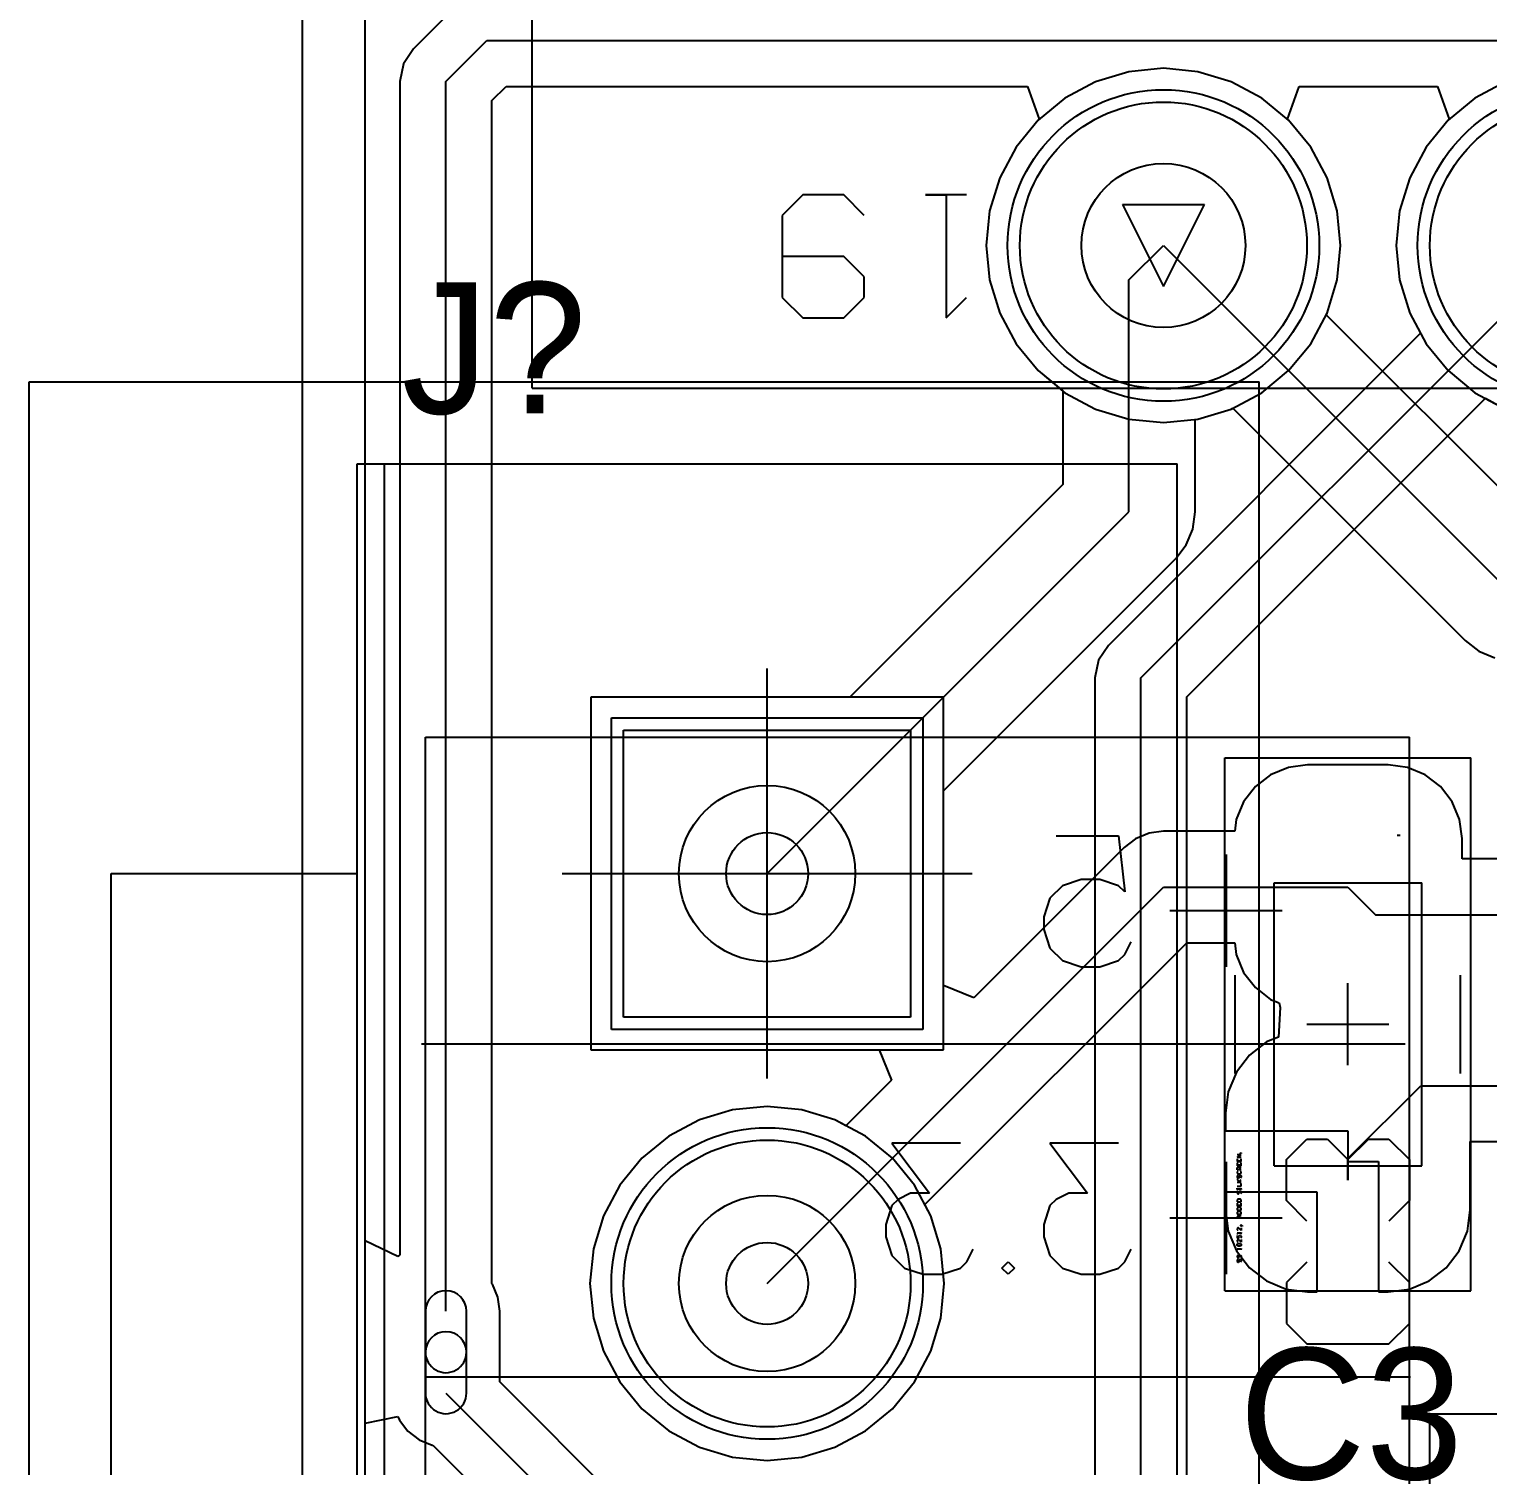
# Model space of a CAD drawing. Header units: millimetres. Extents: x -1.9 to 9.1, y -3.1 to 5.4.
# Drawn here: x -0.0667 to 0.2891, y 0.4823 to 0.8328 of the extents above; entities that cross this region are included whole.
import ezdxf

# ---------------------------------------------------------------- set-up
doc = ezdxf.new("R2010")
doc.units = ezdxf.units.MM
doc.header["$MEASUREMENT"] = 0
for name, color, linetype in [('BottomLayer', 5, 'Continuous'), ('BottomOverlay', 54, 'Continuous'), ('BottomSolder', 6, 'Continuous'), ('DrillDrawing', 1, 'Continuous'), ('KeepOutLayer', 6, 'Continuous'), ('Mechanical1', 6, 'Continuous'), ('Mechanical2', 216, 'Continuous'), ('Mechanical3', 76, 'Continuous'), ('Mechanical4', 56, 'Continuous'), ('Mechanical6', 56, 'Continuous'), ('Mechanical7', 56, 'Continuous'), ('MultiLayer', 9, 'Continuous'), ('PadHoleLayer', 156, 'Continuous'), ('TopLayer', 1, 'Continuous'), ('TopOverlay', 2, 'Continuous'), ('TopPaste', 8, 'Continuous'), ('TopSolder', 216, 'Continuous')]:
    doc.layers.add(name, color=color, linetype=linetype)

# ---------------------------------------------------------------- blocks, each defined once
blk = doc.blocks.new('0603_CAP_3')
at = {"layer": 'Mechanical3'}
for p, q in [((-0.05783, 0.027), (-0.058, 0.02683)), ((-0.058, 0.02683), (-0.058, 0.02667)), ((-0.058, 0.02667), (-0.05783, 0.0265)), ((-0.05783, 0.026), (-0.058, 0.02617)), ((-0.0575, 0.027), (-0.05783, 0.027)), ((-0.05783, 0.0265), (-0.0575, 0.0265)), ((-0.0575, 0.026), (-0.05783, 0.026)), ((-0.05733, 0.02683), (-0.0575, 0.027)), ((-0.0575, 0.0265), (-0.05733, 0.02633)), ((-0.05733, 0.02617), (-0.0575, 0.026)), ((-0.05733, 0.02633), (-0.05733, 0.02617)), ((-0.05683, 0.027), (-0.057, 0.02683)), ((-0.057, 0.02683), (-0.057, 0.02667)), ((-0.057, 0.02667), (-0.05683, 0.0265)), ((-0.05683, 0.026), (-0.057, 0.02617)), ((-0.0565, 0.027), (-0.05683, 0.027)), ((-0.05683, 0.0265), (-0.0565, 0.0265)), ((-0.0565, 0.026), (-0.05683, 0.026)), ((-0.05633, 0.02683), (-0.0565, 0.027)), ((-0.0565, 0.0265), (-0.05633, 0.02633)), ((-0.05633, 0.02617), (-0.0565, 0.026)), ((-0.05633, 0.02633), (-0.05633, 0.02617)), ((-0.05483, 0.027), (-0.055, 0.02683)), ((-0.055, 0.026), (-0.05467, 0.026)), ((-0.05483, 0.026), (-0.05483, 0.027)), ((-0.05467, 0.026), (-0.05483, 0.026)), ((-0.05417, 0.02683), (-0.054, 0.027)), ((-0.05417, 0.02617), (-0.05417, 0.02683)), ((-0.054, 0.026), (-0.05417, 0.02617)), ((-0.054, 0.027), (-0.05367, 0.027)), ((-0.05367, 0.026), (-0.054, 0.026)), ((-0.05367, 0.027), (-0.0535, 0.02683)), ((-0.0535, 0.02617), (-0.05367, 0.026)), ((-0.0535, 0.02683), (-0.0535, 0.02617)), ((-0.053, 0.027), (-0.05317, 0.02683)), ((-0.05317, 0.026), (-0.0525, 0.02667)), ((-0.0525, 0.026), (-0.05317, 0.026)), ((-0.05267, 0.027), (-0.053, 0.027)), ((-0.0525, 0.02683), (-0.05267, 0.027)), ((-0.0525, 0.02667), (-0.0525, 0.02683)), ((-0.0515, 0.027), (-0.05217, 0.027)), ((-0.05217, 0.027), (-0.05217, 0.0265)), ((-0.05217, 0.0265), (-0.05184, 0.02667)), ((-0.052, 0.026), (-0.05217, 0.02617)), ((-0.05167, 0.026), (-0.052, 0.026)), ((-0.05184, 0.02667), (-0.05167, 0.02667)), ((-0.05167, 0.02667), (-0.0515, 0.0265)), ((-0.0515, 0.02617), (-0.05167, 0.026)), ((-0.0515, 0.0265), (-0.0515, 0.02617)), ((-0.051, 0.027), (-0.05117, 0.02683)), ((-0.05117, 0.026), (-0.05084, 0.026)), ((-0.051, 0.026), (-0.051, 0.027)), ((-0.05084, 0.026), (-0.051, 0.026)), ((-0.05017, 0.027), (-0.05034, 0.02683)), ((-0.05034, 0.026), (-0.04967, 0.02667)), ((-0.04967, 0.026), (-0.05034, 0.026)), ((-0.04984, 0.027), (-0.05017, 0.027)), ((-0.04967, 0.02683), (-0.04984, 0.027)), ((-0.04967, 0.02667), (-0.04967, 0.02683)), ((-0.04917, 0.02583), (-0.04934, 0.02567)), ((-0.049, 0.02617), (-0.04917, 0.02617)), ((-0.04917, 0.02617), (-0.04917, 0.026)), ((-0.04917, 0.02583), (-0.049, 0.026)), ((-0.04917, 0.026), (-0.049, 0.026)), ((-0.049, 0.026), (-0.04917, 0.02583)), ((-0.049, 0.026), (-0.049, 0.02617)), ((-0.04734, 0.02667), (-0.047, 0.027)), ((-0.04734, 0.026), (-0.04734, 0.02667)), ((-0.04667, 0.0265), (-0.04734, 0.0265)), ((-0.047, 0.027), (-0.04667, 0.02667)), ((-0.04667, 0.02667), (-0.04667, 0.026)), ((-0.04667, 0.026), (-0.04667, 0.0265)), ((-0.04634, 0.027), (-0.04634, 0.026)), ((-0.04584, 0.027), (-0.04634, 0.027)), ((-0.04634, 0.026), (-0.04584, 0.026)), ((-0.04567, 0.02683), (-0.04584, 0.027)), ((-0.04584, 0.026), (-0.04567, 0.02617)), ((-0.04567, 0.02617), (-0.04567, 0.02683)), ((-0.04534, 0.027), (-0.04534, 0.026)), ((-0.04484, 0.027), (-0.04534, 0.027)), ((-0.04534, 0.026), (-0.04484, 0.026)), ((-0.04467, 0.02683), (-0.04484, 0.027)), ((-0.04484, 0.026), (-0.04467, 0.02617)), ((-0.04467, 0.02617), (-0.04467, 0.02683)), ((-0.04367, 0.027), (-0.04434, 0.027)), ((-0.04434, 0.027), (-0.04434, 0.026)), ((-0.04434, 0.0265), (-0.044, 0.0265)), ((-0.04434, 0.026), (-0.04367, 0.026)), ((-0.04334, 0.027), (-0.04334, 0.026)), ((-0.04284, 0.027), (-0.04334, 0.027)), ((-0.04334, 0.026), (-0.04284, 0.026)), ((-0.04267, 0.02683), (-0.04284, 0.027)), ((-0.04284, 0.026), (-0.04267, 0.02617)), ((-0.04267, 0.02617), (-0.04267, 0.02683)), ((-0.04117, 0.027), (-0.04134, 0.02683)), ((-0.04134, 0.02683), (-0.04134, 0.02667)), ((-0.04134, 0.02667), (-0.04117, 0.0265)), ((-0.04117, 0.026), (-0.04134, 0.02617)), ((-0.04084, 0.027), (-0.04117, 0.027)), ((-0.04117, 0.0265), (-0.04084, 0.0265)), ((-0.04084, 0.026), (-0.04117, 0.026)), ((-0.04067, 0.02683), (-0.04084, 0.027)), ((-0.04084, 0.0265), (-0.04067, 0.02633)), ((-0.04067, 0.02617), (-0.04084, 0.026)), ((-0.04067, 0.02633), (-0.04067, 0.02617)), ((-0.04034, 0.027), (-0.04001, 0.027)), ((-0.04017, 0.026), (-0.04034, 0.026)), ((-0.04034, 0.026), (-0.04001, 0.026)), ((-0.04001, 0.027), (-0.04017, 0.027)), ((-0.04017, 0.027), (-0.04017, 0.026)), ((-0.03951, 0.027), (-0.03951, 0.026)), ((-0.03951, 0.026), (-0.03884, 0.026)), ((-0.03851, 0.027), (-0.03851, 0.026)), ((-0.03851, 0.02633), (-0.03784, 0.027)), ((-0.03851, 0.026), (-0.03851, 0.02633)), ((-0.03784, 0.027), (-0.03834, 0.0265)), ((-0.03834, 0.0265), (-0.03784, 0.026)), ((-0.03734, 0.027), (-0.03751, 0.02683)), ((-0.03751, 0.02683), (-0.03751, 0.02667)), ((-0.03751, 0.02667), (-0.03734, 0.0265)), ((-0.03734, 0.026), (-0.03751, 0.02617)), ((-0.03701, 0.027), (-0.03734, 0.027)), ((-0.03734, 0.0265), (-0.03701, 0.0265)), ((-0.03701, 0.026), (-0.03734, 0.026)), ((-0.03684, 0.02683), (-0.03701, 0.027)), ((-0.03701, 0.0265), (-0.03684, 0.02633)), ((-0.03684, 0.02617), (-0.03701, 0.026)), ((-0.03684, 0.02633), (-0.03684, 0.02617)), ((-0.03634, 0.027), (-0.03651, 0.02683)), ((-0.03651, 0.02683), (-0.03651, 0.02617)), ((-0.03651, 0.02617), (-0.03634, 0.026)), ((-0.03601, 0.027), (-0.03634, 0.027)), ((-0.03634, 0.026), (-0.03601, 0.026)), ((-0.03584, 0.02683), (-0.03601, 0.027)), ((-0.03601, 0.026), (-0.03584, 0.02617)), ((-0.03551, 0.026), (-0.03551, 0.027)), ((-0.03551, 0.027), (-0.03501, 0.027)), ((-0.03501, 0.02633), (-0.03551, 0.02633)), ((-0.03517, 0.02633), (-0.03484, 0.026)), ((-0.03501, 0.027), (-0.03484, 0.02683)), ((-0.03484, 0.0265), (-0.03501, 0.02633)), ((-0.03484, 0.02683), (-0.03484, 0.0265)), ((-0.03384, 0.027), (-0.03451, 0.027)), ((-0.03451, 0.027), (-0.03451, 0.026)), ((-0.03451, 0.0265), (-0.03417, 0.0265)), ((-0.03451, 0.026), (-0.03384, 0.026)), ((-0.03284, 0.027), (-0.03351, 0.027)), ((-0.03351, 0.027), (-0.03351, 0.026)), ((-0.03351, 0.0265), (-0.03317, 0.0265)), ((-0.03351, 0.026), (-0.03284, 0.026)), ((-0.03251, 0.026), (-0.03251, 0.027)), ((-0.03251, 0.027), (-0.03184, 0.026)), ((-0.03184, 0.026), (-0.03184, 0.027)), ((-0.03151, 0.026), (-0.03151, 0.02617)), ((-0.03151, 0.02617), (-0.03134, 0.02617)), ((-0.03134, 0.026), (-0.03151, 0.026)), ((-0.03134, 0.02617), (-0.03134, 0.026))]:
    blk.add_line(p, q, dxfattribs=at)
at = {"layer": 'Mechanical4'}
for p, q in [((-0.065, 0.03), (0.065, 0.03)), ((-0.065, 0.03), (-0.065, -0.03)), ((0.065, 0.03), (0.065, -0.03)), ((-0.065, -0.03), (0.065, -0.03))]:
    blk.add_line(p, q, dxfattribs=at)
at = {"layer": 'Mechanical6'}
for p, q in [((0, 0.01), (0, -0.01)), ((-0.01, 0), (0.01, 0))]:
    blk.add_line(p, q, dxfattribs=at)
at = {"layer": 'Mechanical7'}
for p, q in [((-0.0345, 0.018), (-0.0345, -0.018)), ((-0.0345, 0.018), (0.0345, 0.018)), ((0.0345, 0.018), (0.0345, -0.018)), ((-0.073, 0.01499), (-0.078, 0.00999)), ((-0.063, 0.01499), (-0.073, 0.01499)), ((-0.05801, 0.00999), (-0.063, 0.01499)), ((-0.04801, 0.00999), (-0.04301, 0.01499)), ((-0.04301, 0.01499), (-0.03301, 0.01499)), ((-0.03301, 0.01499), (-0.02802, 0.00999)), ((-0.078, 0.00999), (-0.078, -0.01)), ((-0.02802, 0.00999), (-0.02802, 0.00499)), ((-0.02802, 0.00499), (-0.03301, 0)), ((-0.03301, 0), (-0.03801, 0)), ((-0.03801, 0), (-0.03301, 0)), ((-0.03301, 0), (-0.02802, -0.005)), ((-0.02802, -0.005), (-0.02802, -0.01)), ((-0.078, -0.01), (-0.073, -0.015)), ((-0.063, -0.015), (-0.05801, -0.01)), ((-0.04301, -0.015), (-0.04801, -0.01)), ((-0.02802, -0.01), (-0.03301, -0.015)), ((-0.073, -0.015), (-0.063, -0.015)), ((-0.03301, -0.015), (-0.04301, -0.015)), ((-0.0345, -0.018), (0.0345, -0.018))]:
    blk.add_line(p, q, dxfattribs=at)
at = {"layer": 'TopOverlay'}
for p, q in [((-0.012, 0.0275), (0.012, 0.0275)), ((-0.012, -0.0275), (0.012, -0.0275))]:
    blk.add_line(p, q, dxfattribs=at)
blk = doc.blocks.new('70543_0109_9')
at = {"layer": 'BottomLayer'}
for p, q in [((-0.035, 0.035), (0.035, 0.035)), ((-0.035, -0.035), (-0.035, 0.035)), ((0.035, 0.035), (0.035, -0.035)), ((0.035, -0.035), (-0.035, -0.035))]:
    blk.add_line(p, q, dxfattribs=at)
blk.add_circle((-0.1, 0), 0.035, dxfattribs=at)
at = {"layer": 'BottomSolder'}
for p, q in [((-0.038, 0.038), (0.038, 0.038)), ((-0.038, -0.038), (-0.038, 0.038)), ((0.038, 0.038), (0.038, -0.038)), ((0.038, -0.038), (-0.038, -0.038))]:
    blk.add_line(p, q, dxfattribs=at)
blk.add_circle((-0.1, 0), 0.038, dxfattribs=at)
at = {"layer": 'Mechanical4'}
for p, q in [((-0.52, 0.18), (0.12, 0.18)), ((0.12, 0.18), (0.12, -0.12)), ((-0.52, -0.12), (0.12, -0.12))]:
    blk.add_line(p, q, dxfattribs=at)
at = {"layer": 'Mechanical6'}
for p, q in [((0, 0.05), (0, -0.05)), ((-0.05, 0), (0.05, 0))]:
    blk.add_line(p, q, dxfattribs=at)
at = {"layer": 'Mechanical7'}
for p, q in [((-0.4, 0.16), (0, 0.16)), ((0, 0.16), (0, 0.1)), ((-0.5, 0.1), (0.1, 0.1)), ((0.1, 0.1), (0.1, -0.1)), ((-0.5, -0.1), (0.1, -0.1))]:
    blk.add_line(p, q, dxfattribs=at)
at = {"layer": 'MultiLayer'}
blk.add_circle((-0.1, 0), 0.035, dxfattribs=at)
at = {"layer": 'PadHoleLayer'}
for centre in [(-0.1, 0), (0, 0)]:
    blk.add_circle(centre, 0.0215, dxfattribs=at)
at = {"layer": 'TopLayer'}
for p, q in [((-0.035, 0.035), (0.035, 0.035)), ((-0.035, -0.035), (-0.035, 0.035)), ((0.035, 0.035), (0.035, -0.035)), ((0.035, -0.035), (-0.035, -0.035))]:
    blk.add_line(p, q, dxfattribs=at)
blk.add_circle((-0.1, 0), 0.035, dxfattribs=at)
at = {"layer": 'TopOverlay'}
for p, q in [((-0.5, 0.09334), (0.1, 0.09334)), ((0.1, 0.09334), (0.1, -0.1)), ((-0.5, -0.1), (0.1, -0.1))]:
    blk.add_line(p, q, dxfattribs=at)
at = {"layer": 'TopSolder'}
for p, q in [((-0.038, 0.038), (0.038, 0.038)), ((-0.038, -0.038), (-0.038, 0.038)), ((0.038, 0.038), (0.038, -0.038)), ((0.038, -0.038), (-0.038, -0.038))]:
    blk.add_line(p, q, dxfattribs=at)
blk.add_circle((-0.1, 0), 0.038, dxfattribs=at)
blk = doc.blocks.new('NT10_B_17')
at = {"layer": 'BottomLayer'}
for p, q in [((0.01, 0.005), (0, 0.005)), ((0.02, 0.005), (0.01, 0.005)), ((0, -0.005), (0.01, -0.005)), ((0.01, -0.005), (0.02, -0.005))]:
    blk.add_line(p, q, dxfattribs=at)
for centre, start, end in [((0, 0), 90, 270), ((0.01, 0), 90, 270), ((0.01, 0), 270, 90), ((0.02, 0), 270, 90)]:
    blk.add_arc(centre, 0.005, start, end, dxfattribs=at)
blk = doc.blocks.new('FTSH_105_01_F_DV_007_K_PLUGOUT_19')
at = {"layer": 'Mechanical4'}
for p, q in [((-0.16, 0.175), (-0.16, -0.2)), ((0.16, 0.175), (-0.16, 0.175)), ((0.16, 0.175), (0.16, -0.2)), ((0.16, -0.2), (-0.16, -0.2))]:
    blk.add_line(p, q, dxfattribs=at)
at = {"layer": 'Mechanical7'}
for p, q in [((-0.10799, 0.115), (-0.10799, 0.06748)), ((-0.09201, 0.115), (-0.10799, 0.115)), ((-0.09201, 0.115), (-0.09201, 0.06748)), ((-0.05799, 0.115), (-0.05799, 0.06748)), ((-0.04201, 0.115), (-0.05799, 0.115)), ((-0.04201, 0.115), (-0.04201, 0.06748)), ((-0.00799, 0.115), (-0.00799, 0.06748)), ((0.00799, 0.115), (-0.00799, 0.115)), ((0.00799, 0.115), (0.00799, 0.06748)), ((0.04201, 0.115), (0.04201, 0.06748)), ((0.05799, 0.115), (0.04201, 0.115)), ((0.05799, 0.115), (0.05799, 0.06748)), ((0.09201, 0.115), (0.09201, 0.06748)), ((0.10799, 0.115), (0.09201, 0.115)), ((0.10799, 0.115), (0.10799, 0.06748)), ((-0.125, 0.06748), (-0.125, -0.06748)), ((-0.075, 0.06748), (-0.125, 0.06748)), ((-0.025, 0.06748), (-0.075, 0.06748)), ((0.025, 0.06748), (-0.025, 0.06748)), ((0.075, 0.06748), (0.025, 0.06748)), ((0.125, 0.06748), (0.075, 0.06748)), ((0.125, 0.06748), (0.125, -0.06748)), ((-0.10799, 0.03299), (-0.10799, 0.01701)), ((-0.09201, 0.03299), (-0.10799, 0.03299)), ((-0.09201, 0.03299), (-0.09201, 0.01701)), ((-0.05799, 0.03299), (-0.05799, 0.01701)), ((-0.04201, 0.03299), (-0.05799, 0.03299)), ((-0.04201, 0.03299), (-0.04201, 0.01701)), ((-0.00799, 0.03299), (-0.00799, 0.01701)), ((0.00799, 0.03299), (-0.00799, 0.03299)), ((0.00799, 0.03299), (0.00799, 0.01701)), ((0.04201, 0.03299), (0.04201, 0.01701)), ((0.05799, 0.03299), (0.04201, 0.03299)), ((0.05799, 0.03299), (0.05799, 0.01701)), ((0.09201, 0.03299), (0.09201, 0.01701)), ((0.10799, 0.03299), (0.09201, 0.03299)), ((0.10799, 0.03299), (0.10799, 0.01701)), ((-0.09201, 0.01701), (-0.10799, 0.01701)), ((-0.04201, 0.01701), (-0.05799, 0.01701)), ((0.00799, 0.01701), (-0.00799, 0.01701)), ((0.05799, 0.01701), (0.04201, 0.01701)), ((0.10799, 0.01701), (0.09201, 0.01701)), ((-0.09201, -0.01701), (-0.10799, -0.01701)), ((-0.10799, -0.01701), (-0.10799, -0.03299)), ((-0.09201, -0.01701), (-0.09201, -0.03299)), ((-0.04201, -0.01701), (-0.05799, -0.01701)), ((-0.05799, -0.01701), (-0.05799, -0.03299)), ((-0.04201, -0.01701), (-0.04201, -0.03299)), ((0.00799, -0.01701), (-0.00799, -0.01701)), ((-0.00799, -0.01701), (-0.00799, -0.03299)), ((0.00799, -0.01701), (0.00799, -0.03299)), ((0.05799, -0.01701), (0.04201, -0.0335)), ((0.05799, -0.0335), (0.04201, -0.01701)), ((0.05799, -0.01701), (0.04201, -0.01701)), ((0.04201, -0.01701), (0.04201, -0.03299)), ((0.05799, -0.01701), (0.05799, -0.03299)), ((0.10799, -0.01701), (0.09201, -0.01701)), ((0.09201, -0.01701), (0.09201, -0.03299)), ((0.10799, -0.01701), (0.10799, -0.03299)), ((-0.09201, -0.03299), (-0.10799, -0.03299)), ((-0.09201, -0.0335), (-0.10799, -0.0335)), ((-0.04201, -0.03299), (-0.05799, -0.03299)), ((-0.04201, -0.0335), (-0.05799, -0.0335)), ((0.00799, -0.03299), (-0.00799, -0.03299)), ((0.00799, -0.0335), (-0.00799, -0.0335)), ((0.05799, -0.03299), (0.04201, -0.03299)), ((0.05799, -0.0335), (0.04201, -0.0335)), ((0.10799, -0.03299), (0.09201, -0.03299)), ((0.10799, -0.0335), (0.09201, -0.0335)), ((-0.075, -0.06748), (-0.125, -0.06748)), ((-0.10799, -0.06748), (-0.10799, -0.115)), ((-0.09201, -0.06748), (-0.09201, -0.115)), ((-0.025, -0.06748), (-0.075, -0.06748)), ((-0.05799, -0.06748), (-0.05799, -0.115)), ((-0.04201, -0.06748), (-0.04201, -0.115)), ((0.025, -0.06748), (-0.025, -0.06748)), ((-0.00799, -0.06748), (-0.00799, -0.115)), ((0.00799, -0.06748), (0.00799, -0.115)), ((0.075, -0.06748), (0.025, -0.06748)), ((0.125, -0.06748), (0.075, -0.06748)), ((0.09201, -0.06748), (0.09201, -0.115)), ((0.10799, -0.06748), (0.10799, -0.115)), ((-0.09201, -0.115), (-0.10799, -0.115)), ((-0.04201, -0.115), (-0.05799, -0.115)), ((0.00799, -0.115), (-0.00799, -0.115)), ((0.10799, -0.115), (0.09201, -0.115))]:
    blk.add_line(p, q, dxfattribs=at)
at = {"layer": 'TopLayer'}
for p, q in [((-0.09272, 0.13492), (-0.10728, 0.13492)), ((-0.04272, 0.13492), (-0.05728, 0.13492)), ((0.00728, 0.13492), (-0.00728, 0.13492)), ((0.05728, 0.13492), (0.04272, 0.13492)), ((0.10728, 0.13492), (0.09272, 0.13492)), ((-0.11457, 0.12764), (-0.11457, 0.03236)), ((-0.08543, 0.03236), (-0.08543, 0.12764)), ((-0.06456, 0.12764), (-0.06456, 0.03236)), ((-0.03544, 0.03236), (-0.03544, 0.12764)), ((-0.01456, 0.12764), (-0.01456, 0.03236)), ((0.01456, 0.03236), (0.01456, 0.12764)), ((0.03544, 0.12764), (0.03544, 0.03236)), ((0.06456, 0.03236), (0.06456, 0.12764)), ((0.08543, 0.12764), (0.08543, 0.03236)), ((0.11457, 0.03236), (0.11457, 0.12764)), ((-0.10728, 0.02508), (-0.09272, 0.02508)), ((-0.05728, 0.02508), (-0.04272, 0.02508)), ((-0.00728, 0.02508), (0.00728, 0.02508)), ((0.04272, 0.02508), (0.05728, 0.02508)), ((0.09272, 0.02508), (0.10728, 0.02508)), ((-0.09272, -0.02508), (-0.10728, -0.02508)), ((-0.04272, -0.02508), (-0.05728, -0.02508)), ((0.00728, -0.02508), (-0.00728, -0.02508)), ((0.10728, -0.02508), (0.09272, -0.02508)), ((-0.11457, -0.03236), (-0.11457, -0.12764)), ((-0.08543, -0.12764), (-0.08543, -0.03236)), ((-0.06456, -0.03236), (-0.06456, -0.12764)), ((-0.03544, -0.12764), (-0.03544, -0.03236)), ((-0.01456, -0.03236), (-0.01456, -0.12764)), ((0.01456, -0.12764), (0.01456, -0.03236)), ((0.08543, -0.03236), (0.08543, -0.12764)), ((0.11457, -0.12764), (0.11457, -0.03236)), ((-0.10728, -0.13492), (-0.09272, -0.13492)), ((-0.05728, -0.13492), (-0.04272, -0.13492)), ((-0.00728, -0.13492), (0.00728, -0.13492)), ((0.09272, -0.13492), (0.10728, -0.13492))]:
    blk.add_line(p, q, dxfattribs=at)
for centre, start, end in [((-0.10728, 0.12764), 90, 180), ((-0.09272, 0.12764), 0, 90), ((-0.05728, 0.12764), 90, 180), ((-0.04272, 0.12764), 0, 90), ((-0.00728, 0.12764), 90, 180), ((0.00728, 0.12764), 0, 90), ((0.04272, 0.12764), 90, 180), ((0.05728, 0.12764), 0, 90), ((0.09272, 0.12764), 90, 180), ((0.10728, 0.12764), 0, 90), ((-0.10728, 0.03236), 180, 270), ((-0.09272, 0.03236), 270, 0), ((-0.05728, 0.03236), 180, 270), ((-0.04272, 0.03236), 270, 0), ((-0.00728, 0.03236), 180, 270), ((0.00728, 0.03236), 270, 0), ((0.04272, 0.03236), 180, 270), ((0.05728, 0.03236), 270, 0), ((0.09272, 0.03236), 180, 270), ((0.10728, 0.03236), 270, 0), ((-0.10728, -0.03236), 90, 180), ((-0.09272, -0.03236), 0, 90), ((-0.05728, -0.03236), 90, 180), ((-0.04272, -0.03236), 0, 90), ((-0.00728, -0.03236), 90, 180), ((0.00728, -0.03236), 0, 90), ((0.09272, -0.03236), 90, 180), ((0.10728, -0.03236), 0, 90), ((-0.10728, -0.12764), 180, 270), ((-0.09272, -0.12764), 270, 0), ((-0.05728, -0.12764), 180, 270), ((-0.04272, -0.12764), 270, 0), ((-0.00728, -0.12764), 180, 270), ((0.00728, -0.12764), 270, 0), ((0.09272, -0.12764), 180, 270), ((0.10728, -0.12764), 270, 0)]:
    blk.add_arc(centre, 0.00728, start, end, dxfattribs=at)
at = {"layer": 'TopOverlay'}
for p, q in [((-0.14272, 0.15268), (-0.14272, -0.15268)), ((0.14272, 0.15268), (-0.14272, 0.15268)), ((0.14272, 0.15268), (0.14272, -0.15)), ((-0.05, -0.15268), (-0.14272, -0.15268)), ((0.14272, -0.15), (0.05, -0.15))]:
    blk.add_line(p, q, dxfattribs=at)
at = {"layer": 'TopPaste'}
for p, q in [((-0.09272, 0.13492), (-0.10728, 0.13492)), ((-0.04272, 0.13492), (-0.05728, 0.13492)), ((0.00728, 0.13492), (-0.00728, 0.13492)), ((0.05728, 0.13492), (0.04272, 0.13492)), ((0.10728, 0.13492), (0.09272, 0.13492)), ((-0.11457, 0.12764), (-0.11457, 0.03236)), ((-0.08543, 0.03236), (-0.08543, 0.12764)), ((-0.06456, 0.12764), (-0.06456, 0.03236)), ((-0.03544, 0.03236), (-0.03544, 0.12764)), ((-0.01456, 0.12764), (-0.01456, 0.03236)), ((0.01456, 0.03236), (0.01456, 0.12764)), ((0.03544, 0.12764), (0.03544, 0.03236)), ((0.06456, 0.03236), (0.06456, 0.12764)), ((0.08543, 0.12764), (0.08543, 0.03236)), ((0.11457, 0.03236), (0.11457, 0.12764)), ((-0.10728, 0.02508), (-0.09272, 0.02508)), ((-0.05728, 0.02508), (-0.04272, 0.02508)), ((-0.00728, 0.02508), (0.00728, 0.02508)), ((0.04272, 0.02508), (0.05728, 0.02508)), ((0.09272, 0.02508), (0.10728, 0.02508)), ((-0.09272, -0.02508), (-0.10728, -0.02508)), ((-0.04272, -0.02508), (-0.05728, -0.02508)), ((0.00728, -0.02508), (-0.00728, -0.02508)), ((0.10728, -0.02508), (0.09272, -0.02508)), ((-0.11457, -0.03236), (-0.11457, -0.12764)), ((-0.08543, -0.12764), (-0.08543, -0.03236)), ((-0.06456, -0.03236), (-0.06456, -0.12764)), ((-0.03544, -0.12764), (-0.03544, -0.03236)), ((-0.01456, -0.03236), (-0.01456, -0.12764)), ((0.01456, -0.12764), (0.01456, -0.03236)), ((0.08543, -0.03236), (0.08543, -0.12764)), ((0.11457, -0.12764), (0.11457, -0.03236)), ((-0.10728, -0.13492), (-0.09272, -0.13492)), ((-0.05728, -0.13492), (-0.04272, -0.13492)), ((-0.00728, -0.13492), (0.00728, -0.13492)), ((0.09272, -0.13492), (0.10728, -0.13492))]:
    blk.add_line(p, q, dxfattribs=at)
for centre, start, end in [((-0.10728, 0.12764), 90, 180), ((-0.09272, 0.12764), 0, 90), ((-0.05728, 0.12764), 90, 180), ((-0.04272, 0.12764), 0, 90), ((-0.00728, 0.12764), 90, 180), ((0.00728, 0.12764), 0, 90), ((0.04272, 0.12764), 90, 180), ((0.05728, 0.12764), 0, 90), ((0.09272, 0.12764), 90, 180), ((0.10728, 0.12764), 0, 90), ((-0.10728, 0.03236), 180, 270), ((-0.09272, 0.03236), 270, 0), ((-0.05728, 0.03236), 180, 270), ((-0.04272, 0.03236), 270, 0), ((-0.00728, 0.03236), 180, 270), ((0.00728, 0.03236), 270, 0), ((0.04272, 0.03236), 180, 270), ((0.05728, 0.03236), 270, 0), ((0.09272, 0.03236), 180, 270), ((0.10728, 0.03236), 270, 0), ((-0.10728, -0.03236), 90, 180), ((-0.09272, -0.03236), 0, 90), ((-0.05728, -0.03236), 90, 180), ((-0.04272, -0.03236), 0, 90), ((-0.00728, -0.03236), 90, 180), ((0.00728, -0.03236), 0, 90), ((0.09272, -0.03236), 90, 180), ((0.10728, -0.03236), 0, 90), ((-0.10728, -0.12764), 180, 270), ((-0.09272, -0.12764), 270, 0), ((-0.05728, -0.12764), 180, 270), ((-0.04272, -0.12764), 270, 0), ((-0.00728, -0.12764), 180, 270), ((0.00728, -0.12764), 270, 0), ((0.09272, -0.12764), 180, 270), ((0.10728, -0.12764), 270, 0)]:
    blk.add_arc(centre, 0.00728, start, end, dxfattribs=at)
at = {"layer": 'TopSolder'}
for p, q in [((-0.09272, 0.13792), (-0.10728, 0.13792)), ((-0.04272, 0.13792), (-0.05728, 0.13792)), ((0.00728, 0.13792), (-0.00728, 0.13792)), ((0.05728, 0.13792), (0.04272, 0.13792)), ((0.10728, 0.13792), (0.09272, 0.13792)), ((-0.11757, 0.12764), (-0.11757, 0.03236)), ((-0.08243, 0.03236), (-0.08243, 0.12764)), ((-0.06757, 0.12764), (-0.06757, 0.03236)), ((-0.03243, 0.03236), (-0.03243, 0.12764)), ((-0.01757, 0.12764), (-0.01757, 0.03236)), ((0.01757, 0.03236), (0.01757, 0.12764)), ((0.03243, 0.12764), (0.03243, 0.03236)), ((0.06757, 0.03236), (0.06757, 0.12764)), ((0.08243, 0.12764), (0.08243, 0.03236)), ((0.11757, 0.03236), (0.11757, 0.12764)), ((-0.10728, 0.02208), (-0.09272, 0.02208)), ((-0.05728, 0.02208), (-0.04272, 0.02208)), ((-0.00728, 0.02208), (0.00728, 0.02208)), ((0.04272, 0.02208), (0.05728, 0.02208)), ((0.09272, 0.02208), (0.10728, 0.02208)), ((-0.09272, -0.02208), (-0.10728, -0.02208)), ((-0.04272, -0.02208), (-0.05728, -0.02208)), ((0.00728, -0.02208), (-0.00728, -0.02208)), ((0.10728, -0.02208), (0.09272, -0.02208)), ((-0.11757, -0.03236), (-0.11757, -0.12764)), ((-0.08243, -0.12764), (-0.08243, -0.03236)), ((-0.06757, -0.03236), (-0.06757, -0.12764)), ((-0.03243, -0.12764), (-0.03243, -0.03236)), ((-0.01757, -0.03236), (-0.01757, -0.12764)), ((0.01757, -0.12764), (0.01757, -0.03236)), ((0.08243, -0.03236), (0.08243, -0.12764)), ((0.11757, -0.12764), (0.11757, -0.03236)), ((-0.10728, -0.13792), (-0.09272, -0.13792)), ((-0.05728, -0.13792), (-0.04272, -0.13792)), ((-0.00728, -0.13792), (0.00728, -0.13792)), ((0.09272, -0.13792), (0.10728, -0.13792))]:
    blk.add_line(p, q, dxfattribs=at)
for centre, start, end in [((-0.10728, 0.12764), 90, 180), ((-0.09272, 0.12764), 0, 90), ((-0.05728, 0.12764), 90, 180), ((-0.04272, 0.12764), 0, 90), ((-0.00728, 0.12764), 90, 180), ((0.00728, 0.12764), 0, 90), ((0.04272, 0.12764), 90, 180), ((0.05728, 0.12764), 0, 90), ((0.09272, 0.12764), 90, 180), ((0.10728, 0.12764), 0, 90), ((-0.10728, 0.03236), 180, 270), ((-0.09272, 0.03236), 270, 0), ((-0.05728, 0.03236), 180, 270), ((-0.04272, 0.03236), 270, 0), ((-0.00728, 0.03236), 180, 270), ((0.00728, 0.03236), 270, 0), ((0.04272, 0.03236), 180, 270), ((0.05728, 0.03236), 270, 0), ((0.09272, 0.03236), 180, 270), ((0.10728, 0.03236), 270, 0), ((-0.10728, -0.03236), 90, 180), ((-0.09272, -0.03236), 0, 90), ((-0.05728, -0.03236), 90, 180), ((-0.04272, -0.03236), 0, 90), ((-0.00728, -0.03236), 90, 180), ((0.00728, -0.03236), 0, 90), ((0.09272, -0.03236), 90, 180), ((0.10728, -0.03236), 0, 90), ((-0.10728, -0.12764), 180, 270), ((-0.09272, -0.12764), 270, 0), ((-0.05728, -0.12764), 180, 270), ((-0.04272, -0.12764), 270, 0), ((-0.00728, -0.12764), 180, 270), ((0.00728, -0.12764), 270, 0), ((0.09272, -0.12764), 180, 270), ((0.10728, -0.12764), 270, 0)]:
    blk.add_arc(centre, 0.01028, start, end, dxfattribs=at)
blk = doc.blocks.new('SFH11_PBPC_D10_RA_BK_20')
at = {"layer": 'BottomLayer'}
for centre in [(0.35, 0.33032), (0.45, 0.33032)]:
    blk.add_circle(centre, 0.035, dxfattribs=at)
at = {"layer": 'BottomSolder'}
for centre in [(0.35, 0.33032), (0.45, 0.33032)]:
    blk.add_circle(centre, 0.038, dxfattribs=at)
at = {"layer": 'Mechanical2'}
for p, q in [((0.503, 0.34799), (0.498, 0.34299)), ((0.503, 0.318), (0.503, 0.34799)), ((0.52799, 0.34799), (0.52299, 0.34299)), ((0.53799, 0.34799), (0.52799, 0.34799)), ((0.54299, 0.34299), (0.53799, 0.34799)), ((0.52299, 0.34299), (0.52299, 0.338)), ((0.54299, 0.323), (0.54299, 0.34299)), ((0.52299, 0.338), (0.52799, 0.333)), ((0.52799, 0.333), (0.54299, 0.333)), ((0.52299, 0.323), (0.52799, 0.318)), ((0.53799, 0.318), (0.54299, 0.323)), ((0.498, 0.318), (0.508, 0.318)), ((0.508, 0.318), (0.503, 0.318)), ((0.52799, 0.318), (0.53799, 0.318))]:
    blk.add_line(p, q, dxfattribs=at)
at = {"layer": 'Mechanical4'}
for q in [(-0.60394, 0.36516), (0.60394, -0.17913)]:
    blk.add_line((0.60394, 0.36516), q, dxfattribs=at)
at = {"layer": 'MultiLayer'}
for centre in [(0.35, 0.33032), (0.45, 0.33032)]:
    blk.add_circle(centre, 0.035, dxfattribs=at)
at = {"layer": 'PadHoleLayer'}
blk.add_circle((0.45, 0.33032), 0.02, dxfattribs=at)
at = {"layer": 'TopLayer'}
for centre in [(0.35, 0.33032), (0.45, 0.33032)]:
    blk.add_circle(centre, 0.035, dxfattribs=at)
at = {"layer": 'TopSolder'}
for centre in [(0.35, 0.33032), (0.45, 0.33032)]:
    blk.add_circle(centre, 0.038, dxfattribs=at)

msp = doc.modelspace()

# ---------------------------------------------------------------- linework, layer by layer
at = {"layer": 'BottomLayer'}
for p, q in [((0.01529, 0.53715), (0.01529, 0.97471)), ((0.03707, 0.83793), (0.02707, 0.82793)), ((0.035, 0.82), (0.045, 0.83)), ((0.045, 0.83), (0.86, 0.83)), ((0.02707, 0.82793), (0.02464, 0.82429)), ((0.02464, 0.82429), (0.02378, 0.82)), ((0.02378, 0.82), (0.02378, 0.82)), ((0.02378, 0.82), (0.02378, 0.53377)), ((0.035, 0.52), (0.035, 0.82)), ((0.04622, 0.81535), (0.04965, 0.81878)), ((0.04965, 0.81878), (0.17687, 0.81878)), ((0.17687, 0.81878), (0.17973, 0.81078)), ((0.24027, 0.81078), (0.24313, 0.81878)), ((0.24313, 0.81878), (0.27687, 0.81878)), ((0.27687, 0.81878), (0.27973, 0.81078)), ((0.04622, 0.52674), (0.04622, 0.81535)), ((0.17945, 0.81055), (0.17407, 0.80401)), ((0.17973, 0.81078), (0.17945, 0.81055)), ((0.24055, 0.81055), (0.24027, 0.81078)), ((0.24593, 0.80401), (0.24055, 0.81055)), ((0.27945, 0.81055), (0.27407, 0.80401)), ((0.27973, 0.81078), (0.27945, 0.81055)), ((0.17407, 0.80401), (0.17008, 0.79653)), ((0.24992, 0.79653), (0.24593, 0.80401)), ((0.27407, 0.80401), (0.27008, 0.79653)), ((0.17008, 0.79653), (0.16762, 0.78843)), ((0.25238, 0.78843), (0.24992, 0.79653)), ((0.27008, 0.79653), (0.26762, 0.78843)), ((0.16762, 0.78843), (0.16679, 0.78)), ((0.25321, 0.78), (0.25238, 0.78843)), ((0.26762, 0.78843), (0.26679, 0.78)), ((0.16679, 0.78), (0.16762, 0.77157)), ((0.2045, 0.6745), (0.31, 0.78)), ((0.25238, 0.77157), (0.25321, 0.78)), ((0.26679, 0.78), (0.26762, 0.77157)), ((0.16762, 0.77157), (0.17008, 0.76346)), ((0.24992, 0.76346), (0.25238, 0.77157)), ((0.26762, 0.77157), (0.27008, 0.76346)), ((0.17008, 0.76346), (0.17407, 0.75599)), ((0.24593, 0.75599), (0.24992, 0.76346)), ((0.27008, 0.76346), (0.2727, 0.75856)), ((0.2727, 0.75856), (0.19657, 0.68243)), ((0.17407, 0.75599), (0.17945, 0.74945)), ((0.24055, 0.74945), (0.24593, 0.75599)), ((0.17945, 0.74945), (0.18599, 0.74407)), ((0.23401, 0.74407), (0.24055, 0.74945)), ((0.18599, 0.74407), (0.19346, 0.74008)), ((0.22653, 0.74008), (0.23401, 0.74407)), ((0.19346, 0.74008), (0.20157, 0.73762)), ((0.21571, 0.66985), (0.28856, 0.7427)), ((0.21843, 0.73762), (0.22653, 0.74008)), ((0.28856, 0.7427), (0.29346, 0.74008)), ((0.20157, 0.73762), (0.21, 0.73679)), ((0.21, 0.73679), (0.21843, 0.73762)), ((0.19657, 0.68243), (0.19413, 0.67879)), ((0.19413, 0.67879), (0.19328, 0.6745)), ((0.19328, 0.6745), (0.19328, 0.6745)), ((0.19328, 0.6745), (0.19328, 0.40661)), ((0.2045, 0.40197), (0.2045, 0.6745)), ((0.15634, 0.66976), (0.07034, 0.66976)), ((0.07034, 0.66976), (0.07034, 0.58376)), ((0.15634, 0.58376), (0.15634, 0.66976)), ((0.21571, 0.40197), (0.21571, 0.66985)), ((0.07034, 0.58376), (0.15634, 0.58376)), ((0.11334, 0.56997), (0.10491, 0.56914)), ((0.12177, 0.56914), (0.11334, 0.56997)), ((0.09681, 0.56668), (0.08934, 0.56269)), ((0.10491, 0.56914), (0.09681, 0.56668)), ((0.12988, 0.56668), (0.12177, 0.56914)), ((0.13735, 0.56269), (0.12988, 0.56668)), ((0.08934, 0.56269), (0.08279, 0.55732)), ((0.14389, 0.55732), (0.13735, 0.56269)), ((0.08279, 0.55732), (0.07741, 0.55077)), ((0.14927, 0.55077), (0.14389, 0.55732)), ((0.07741, 0.55077), (0.07342, 0.5433)), ((0.15326, 0.5433), (0.14927, 0.55077)), ((0.07342, 0.5433), (0.07096, 0.53519)), ((0.15572, 0.53519), (0.15326, 0.5433)), ((0.02329, 0.53336), (0.01529, 0.53715)), ((0.02378, 0.53377), (0.02329, 0.53336)), ((0.07096, 0.53519), (0.07013, 0.52676)), ((0.15655, 0.52676), (0.15572, 0.53519)), ((0.04636, 0.52656), (0.04622, 0.52674)), ((0.07013, 0.52676), (0.07096, 0.51833)), ((0.15572, 0.51833), (0.15655, 0.52676)), ((0.04767, 0.52339), (0.04636, 0.52656)), ((0.04811, 0.52), (0.04767, 0.52339)), ((0.04811, 0.50275), (0.04811, 0.52)), ((0.07096, 0.51833), (0.07342, 0.51023)), ((0.15326, 0.51023), (0.15572, 0.51833)), ((0.07342, 0.51023), (0.07741, 0.50276)), ((0.14927, 0.50276), (0.15326, 0.51023)), ((0.0887, 0.46216), (0.04811, 0.50275)), ((0.07741, 0.50276), (0.08279, 0.49621)), ((0.14389, 0.49621), (0.14927, 0.50276)), ((0.035, 0.5), (0.10824, 0.42676)), ((0.08279, 0.49621), (0.08934, 0.49084)), ((0.13735, 0.49084), (0.14389, 0.49621)), ((0.01529, 0.4927), (0.02329, 0.49429)), ((0.01529, 0.08), (0.01529, 0.4927)), ((0.02329, 0.49429), (0.02364, 0.49344)), ((0.02364, 0.49344), (0.02573, 0.49073)), ((0.02573, 0.49073), (0.02844, 0.48864)), ((0.02844, 0.48864), (0.03161, 0.48733)), ((0.08934, 0.49084), (0.09681, 0.48684)), ((0.12988, 0.48684), (0.13735, 0.49084)), ((0.03161, 0.48733), (0.03183, 0.4873)), ((0.03183, 0.4873), (0.07426, 0.44487)), ((0.09681, 0.48684), (0.10491, 0.48439)), ((0.10491, 0.48439), (0.11334, 0.48356)), ((0.11334, 0.48356), (0.12177, 0.48439)), ((0.12177, 0.48439), (0.12988, 0.48684))]:
    msp.add_line(p, q, dxfattribs=at)
at = {"layer": 'BottomOverlay'}
for p, q in [((0.03, 0.66), (0.27, 0.66)), ((0.03, 0.26), (0.03, 0.66)), ((0.27, 0.26), (0.27, 0.66)), ((0.18385, 0.636), (0.19908, 0.636)), ((0.19908, 0.636), (0.20061, 0.62229)), ((0.22529, 0.63143), (0.22529, 0.604)), ((0.18537, 0.62381), (0.18233, 0.62076)), ((0.18994, 0.62533), (0.18537, 0.62381)), ((0.19451, 0.62533), (0.18994, 0.62533)), ((0.19908, 0.62381), (0.19451, 0.62533)), ((0.20061, 0.62229), (0.19908, 0.62381)), ((0.18233, 0.62076), (0.1808, 0.61619)), ((0.1808, 0.61619), (0.1808, 0.61314)), ((0.239, 0.61771), (0.21158, 0.61771)), ((0.1808, 0.61314), (0.18233, 0.60857)), ((0.18233, 0.60857), (0.18537, 0.60553)), ((0.20061, 0.60705), (0.20213, 0.6101)), ((0.18537, 0.60553), (0.18994, 0.604)), ((0.19451, 0.604), (0.19908, 0.60553)), ((0.19908, 0.60553), (0.20061, 0.60705)), ((0.18994, 0.604), (0.19451, 0.604)), ((0.029, 0.58524), (0.269, 0.58524)), ((0.16054, 0.561), (0.14378, 0.561)), ((0.14378, 0.561), (0.15292, 0.54881)), ((0.19908, 0.561), (0.18233, 0.561)), ((0.18233, 0.561), (0.19147, 0.54881)), ((0.22529, 0.55643), (0.22529, 0.529)), ((0.14835, 0.54881), (0.14531, 0.54729)), ((0.15292, 0.54881), (0.14835, 0.54881)), ((0.1869, 0.54881), (0.18385, 0.54729)), ((0.19147, 0.54881), (0.1869, 0.54881)), ((0.14378, 0.54576), (0.14226, 0.54119)), ((0.14531, 0.54729), (0.14378, 0.54576)), ((0.18233, 0.54576), (0.1808, 0.54119)), ((0.18385, 0.54729), (0.18233, 0.54576)), ((0.14226, 0.54119), (0.14226, 0.53814)), ((0.1808, 0.54119), (0.1808, 0.53814)), ((0.239, 0.54271), (0.21158, 0.54271)), ((0.14226, 0.53814), (0.14378, 0.53357)), ((0.1808, 0.53814), (0.18233, 0.53357)), ((0.16206, 0.53205), (0.16359, 0.5351)), ((0.20061, 0.53205), (0.20213, 0.5351)), ((0.14378, 0.53357), (0.14683, 0.53053)), ((0.14683, 0.53053), (0.1514, 0.529)), ((0.15597, 0.529), (0.16054, 0.53053)), ((0.16054, 0.53053), (0.16206, 0.53205)), ((0.1706, 0.53053), (0.17212, 0.53205)), ((0.17212, 0.529), (0.1706, 0.53053)), ((0.17212, 0.53205), (0.17364, 0.53053)), ((0.17364, 0.53053), (0.17212, 0.529)), ((0.18233, 0.53357), (0.18537, 0.53053)), ((0.18537, 0.53053), (0.18994, 0.529)), ((0.19451, 0.529), (0.19908, 0.53053)), ((0.19908, 0.53053), (0.20061, 0.53205)), ((0.1514, 0.529), (0.15597, 0.529)), ((0.18994, 0.529), (0.19451, 0.529)), ((0.03025, 0.50401), (0.27025, 0.50401))]:
    msp.add_line(p, q, dxfattribs=at)
at = {"layer": 'DrillDrawing'}
for p, q in [((0.2, 0.79), (0.22, 0.79)), ((0.2, 0.79), (0.21, 0.77)), ((0.21, 0.77), (0.22, 0.79))]:
    msp.add_line(p, q, dxfattribs=at)
for centre in [(0.11334, 0.62676), (0.11334, 0.52676)]:
    msp.add_circle(centre, 0.01, dxfattribs=at)
at = {"layer": 'KeepOutLayer'}
msp.add_line((0, 0.08), (0, 0.99), dxfattribs=at)
at = {"layer": 'Mechanical1'}
msp.add_line((0, 0.08), (0, 0.99), dxfattribs=at)
at = {"layer": 'TopLayer'}
for p, q in [((0.01529, 0.08), (0.01529, 0.97471)), ((0.20157, 0.82238), (0.19346, 0.81992)), ((0.21, 0.82321), (0.20157, 0.82238)), ((0.21843, 0.82238), (0.21, 0.82321)), ((0.22653, 0.81992), (0.21843, 0.82238)), ((0.19346, 0.81992), (0.18599, 0.81593)), ((0.23401, 0.81593), (0.22653, 0.81992)), ((0.29346, 0.81992), (0.28599, 0.81593)), ((0.18599, 0.81593), (0.17945, 0.81055)), ((0.24055, 0.81055), (0.23401, 0.81593)), ((0.28599, 0.81593), (0.27945, 0.81055)), ((0.17945, 0.81055), (0.17407, 0.80401)), ((0.24593, 0.80401), (0.24055, 0.81055)), ((0.27945, 0.81055), (0.27407, 0.80401)), ((0.17407, 0.80401), (0.17008, 0.79653)), ((0.24992, 0.79653), (0.24593, 0.80401)), ((0.27407, 0.80401), (0.27008, 0.79653)), ((0.17008, 0.79653), (0.16762, 0.78843)), ((0.25238, 0.78843), (0.24992, 0.79653)), ((0.27008, 0.79653), (0.26762, 0.78843)), ((0.16762, 0.78843), (0.16679, 0.78)), ((0.25321, 0.78), (0.25238, 0.78843)), ((0.26762, 0.78843), (0.26679, 0.78)), ((0.16679, 0.78), (0.16762, 0.77157)), ((0.20158, 0.77158), (0.21, 0.78)), ((0.21, 0.78), (0.295, 0.695)), ((0.25238, 0.77157), (0.25321, 0.78)), ((0.26679, 0.78), (0.26762, 0.77157)), ((0.16762, 0.77157), (0.17008, 0.76346)), ((0.20158, 0.715), (0.20158, 0.77158)), ((0.24992, 0.76346), (0.25238, 0.77157)), ((0.26762, 0.77157), (0.27008, 0.76346)), ((0.17008, 0.76346), (0.17407, 0.75599)), ((0.24972, 0.7631), (0.24992, 0.76346)), ((0.30168, 0.71114), (0.24972, 0.7631)), ((0.27008, 0.76346), (0.27407, 0.75599)), ((0.17407, 0.75599), (0.17945, 0.74945)), ((0.27407, 0.75599), (0.27945, 0.74945)), ((0.17945, 0.74945), (0.18544, 0.74453)), ((0.27945, 0.74945), (0.28599, 0.74407)), ((0.18544, 0.74453), (0.18544, 0.72168)), ((0.28599, 0.74407), (0.29346, 0.74008)), ((0.21843, 0.73762), (0.22653, 0.74008)), ((0.22653, 0.74008), (0.2269, 0.74028)), ((0.2269, 0.74028), (0.28359, 0.68359)), ((0.21772, 0.73755), (0.21843, 0.73762)), ((0.21772, 0.715), (0.21772, 0.73755)), ((0.18544, 0.72168), (0.13352, 0.66976)), ((0.11334, 0.62676), (0.20158, 0.715)), ((0.21717, 0.71082), (0.21772, 0.715)), ((0.21555, 0.70693), (0.21717, 0.71082)), ((0.21299, 0.70359), (0.21555, 0.70693)), ((0.15634, 0.64694), (0.21299, 0.70359)), ((0.21299, 0.70359), (0.21299, 0.70359)), ((0.28359, 0.68359), (0.28359, 0.68359)), ((0.28359, 0.68359), (0.28693, 0.68102)), ((0.28693, 0.68102), (0.29082, 0.67941)), ((0.13352, 0.66976), (0.07034, 0.66976)), ((0.07034, 0.66976), (0.07034, 0.58376)), ((0.2405, 0.65266), (0.23616, 0.65086)), ((0.24516, 0.65327), (0.2405, 0.65266)), ((0.26484, 0.65327), (0.24516, 0.65327)), ((0.2695, 0.65266), (0.26484, 0.65327)), ((0.27384, 0.65086), (0.2695, 0.65266)), ((0.23243, 0.648), (0.22957, 0.64427)), ((0.23616, 0.65086), (0.23243, 0.648)), ((0.27757, 0.648), (0.27384, 0.65086)), ((0.28043, 0.64427), (0.27757, 0.648)), ((0.15634, 0.59947), (0.15634, 0.64694)), ((0.22957, 0.64427), (0.22777, 0.63993)), ((0.28223, 0.63993), (0.28043, 0.64427)), ((0.21004, 0.63708), (0.20652, 0.63662)), ((0.2274, 0.63708), (0.21004, 0.63708)), ((0.22777, 0.63993), (0.2274, 0.63708)), ((0.28284, 0.63528), (0.28223, 0.63993)), ((0.20323, 0.63526), (0.20041, 0.63309)), ((0.20652, 0.63662), (0.20323, 0.63526)), ((0.26701, 0.63617), (0.26771, 0.63617)), ((0.28284, 0.63033), (0.28284, 0.63528)), ((0.20041, 0.63309), (0.16373, 0.59641)), ((0.3059, 0.63033), (0.28284, 0.63033)), ((0.11334, 0.52676), (0.21004, 0.62346)), ((0.21004, 0.62346), (0.255, 0.62346)), ((0.255, 0.62346), (0.26175, 0.61671)), ((0.26175, 0.61671), (0.32451, 0.61671)), ((0.15182, 0.54599), (0.21568, 0.60985)), ((0.21568, 0.60985), (0.2274, 0.60985)), ((0.2274, 0.60985), (0.22777, 0.607)), ((0.22777, 0.607), (0.22957, 0.60266)), ((0.22957, 0.60266), (0.23243, 0.59893)), ((0.16373, 0.59641), (0.15634, 0.59947)), ((0.23243, 0.59893), (0.23616, 0.59607)), ((0.23616, 0.59607), (0.23824, 0.59521)), ((0.23824, 0.59521), (0.23851, 0.59405)), ((0.23851, 0.59405), (0.23805, 0.58688)), ((0.07034, 0.58376), (0.14063, 0.58376)), ((0.14063, 0.58376), (0.14369, 0.57637)), ((0.23515, 0.58568), (0.23101, 0.5825)), ((0.23805, 0.58688), (0.23515, 0.58568)), ((0.23101, 0.5825), (0.22783, 0.57835)), ((0.22783, 0.57835), (0.22583, 0.57353)), ((0.14369, 0.57637), (0.13257, 0.56525)), ((0.22583, 0.57353), (0.22514, 0.56835)), ((0.255, 0.55724), (0.27276, 0.575)), ((0.27276, 0.575), (0.32882, 0.575)), ((0.11334, 0.56997), (0.10491, 0.56914)), ((0.12177, 0.56914), (0.11334, 0.56997)), ((0.09681, 0.56668), (0.08934, 0.56269)), ((0.10491, 0.56914), (0.09681, 0.56668)), ((0.12988, 0.56668), (0.12177, 0.56914)), ((0.13257, 0.56525), (0.12988, 0.56668)), ((0.22514, 0.56835), (0.22514, 0.56404)), ((0.08934, 0.56269), (0.08279, 0.55732)), ((0.22514, 0.56404), (0.255, 0.56404)), ((0.255, 0.56404), (0.255, 0.55654)), ((0.28486, 0.54472), (0.28486, 0.56138)), ((0.28486, 0.56138), (0.29905, 0.56138)), ((0.08279, 0.55732), (0.07741, 0.55077)), ((0.255, 0.55654), (0.255, 0.55724)), ((0.255, 0.55654), (0.2625, 0.55654)), ((0.2625, 0.55654), (0.2625, 0.52471)), ((0.07741, 0.55077), (0.07342, 0.5433)), ((0.2475, 0.54904), (0.22514, 0.54904)), ((0.22514, 0.54904), (0.22514, 0.54472)), ((0.2475, 0.52471), (0.2475, 0.54904)), ((0.15326, 0.5433), (0.15182, 0.54599)), ((0.22514, 0.54472), (0.22583, 0.53954)), ((0.28417, 0.53954), (0.28486, 0.54472)), ((0.07342, 0.5433), (0.07096, 0.53519)), ((0.15572, 0.53519), (0.15326, 0.5433)), ((0.22583, 0.53954), (0.22783, 0.53472)), ((0.28217, 0.53472), (0.28417, 0.53954)), ((0.07096, 0.53519), (0.07013, 0.52676)), ((0.15655, 0.52676), (0.15572, 0.53519)), ((0.22783, 0.53472), (0.23101, 0.53057)), ((0.27899, 0.53057), (0.28217, 0.53472)), ((0.23101, 0.53057), (0.23515, 0.52739)), ((0.27485, 0.52739), (0.27899, 0.53057)), ((0.07013, 0.52676), (0.07096, 0.51833)), ((0.15572, 0.51833), (0.15655, 0.52676)), ((0.23515, 0.52739), (0.23998, 0.52539)), ((0.27002, 0.52539), (0.27485, 0.52739)), ((0.23998, 0.52539), (0.24516, 0.52471)), ((0.24516, 0.52471), (0.2475, 0.52471)), ((0.2625, 0.52471), (0.26484, 0.52471)), ((0.26484, 0.52471), (0.27002, 0.52539)), ((0.07096, 0.51833), (0.07342, 0.51023)), ((0.15326, 0.51023), (0.15572, 0.51833)), ((0.07342, 0.51023), (0.07741, 0.50276)), ((0.14927, 0.50276), (0.15326, 0.51023)), ((0.07741, 0.50276), (0.08279, 0.49621)), ((0.14389, 0.49621), (0.14927, 0.50276)), ((0.08279, 0.49621), (0.08934, 0.49084)), ((0.13735, 0.49084), (0.14389, 0.49621)), ((0.08934, 0.49084), (0.09681, 0.48684)), ((0.12988, 0.48684), (0.13735, 0.49084)), ((0.09681, 0.48684), (0.10491, 0.48439)), ((0.10491, 0.48439), (0.11334, 0.48356)), ((0.11334, 0.48356), (0.12177, 0.48439)), ((0.12177, 0.48439), (0.12988, 0.48684))]:
    msp.add_line(p, q, dxfattribs=at)

# ---------------------------------------------------------------- block references
for name, p, rotation in [('SFH11_PBPC_D10_RA_BK_20', (0.66, 1.11031), 180), ('70543_0109_9', (0.11334, 0.62676), 90), ('0603_CAP_3', (0.255, 0.59), 90), ('NT10_B_17', (0.035, 0.52), 270), ('FTSH_105_01_F_DV_007_K_PLUGOUT_19', (0.435, 0.295), 180)]:
    msp.add_blockref(name, p, dxfattribs=dict(rotation=rotation))

# ---------------------------------------------------------------- texts
at = {"layer": 'TopOverlay'}
for s, p in [('J?', (0.02413, 0.739)), ('C3', (0.22842, 0.479))]:
    msp.add_text(s, height=0.032, dxfattribs=at).set_placement(p)

doc.saveas('drawing.dxf')
